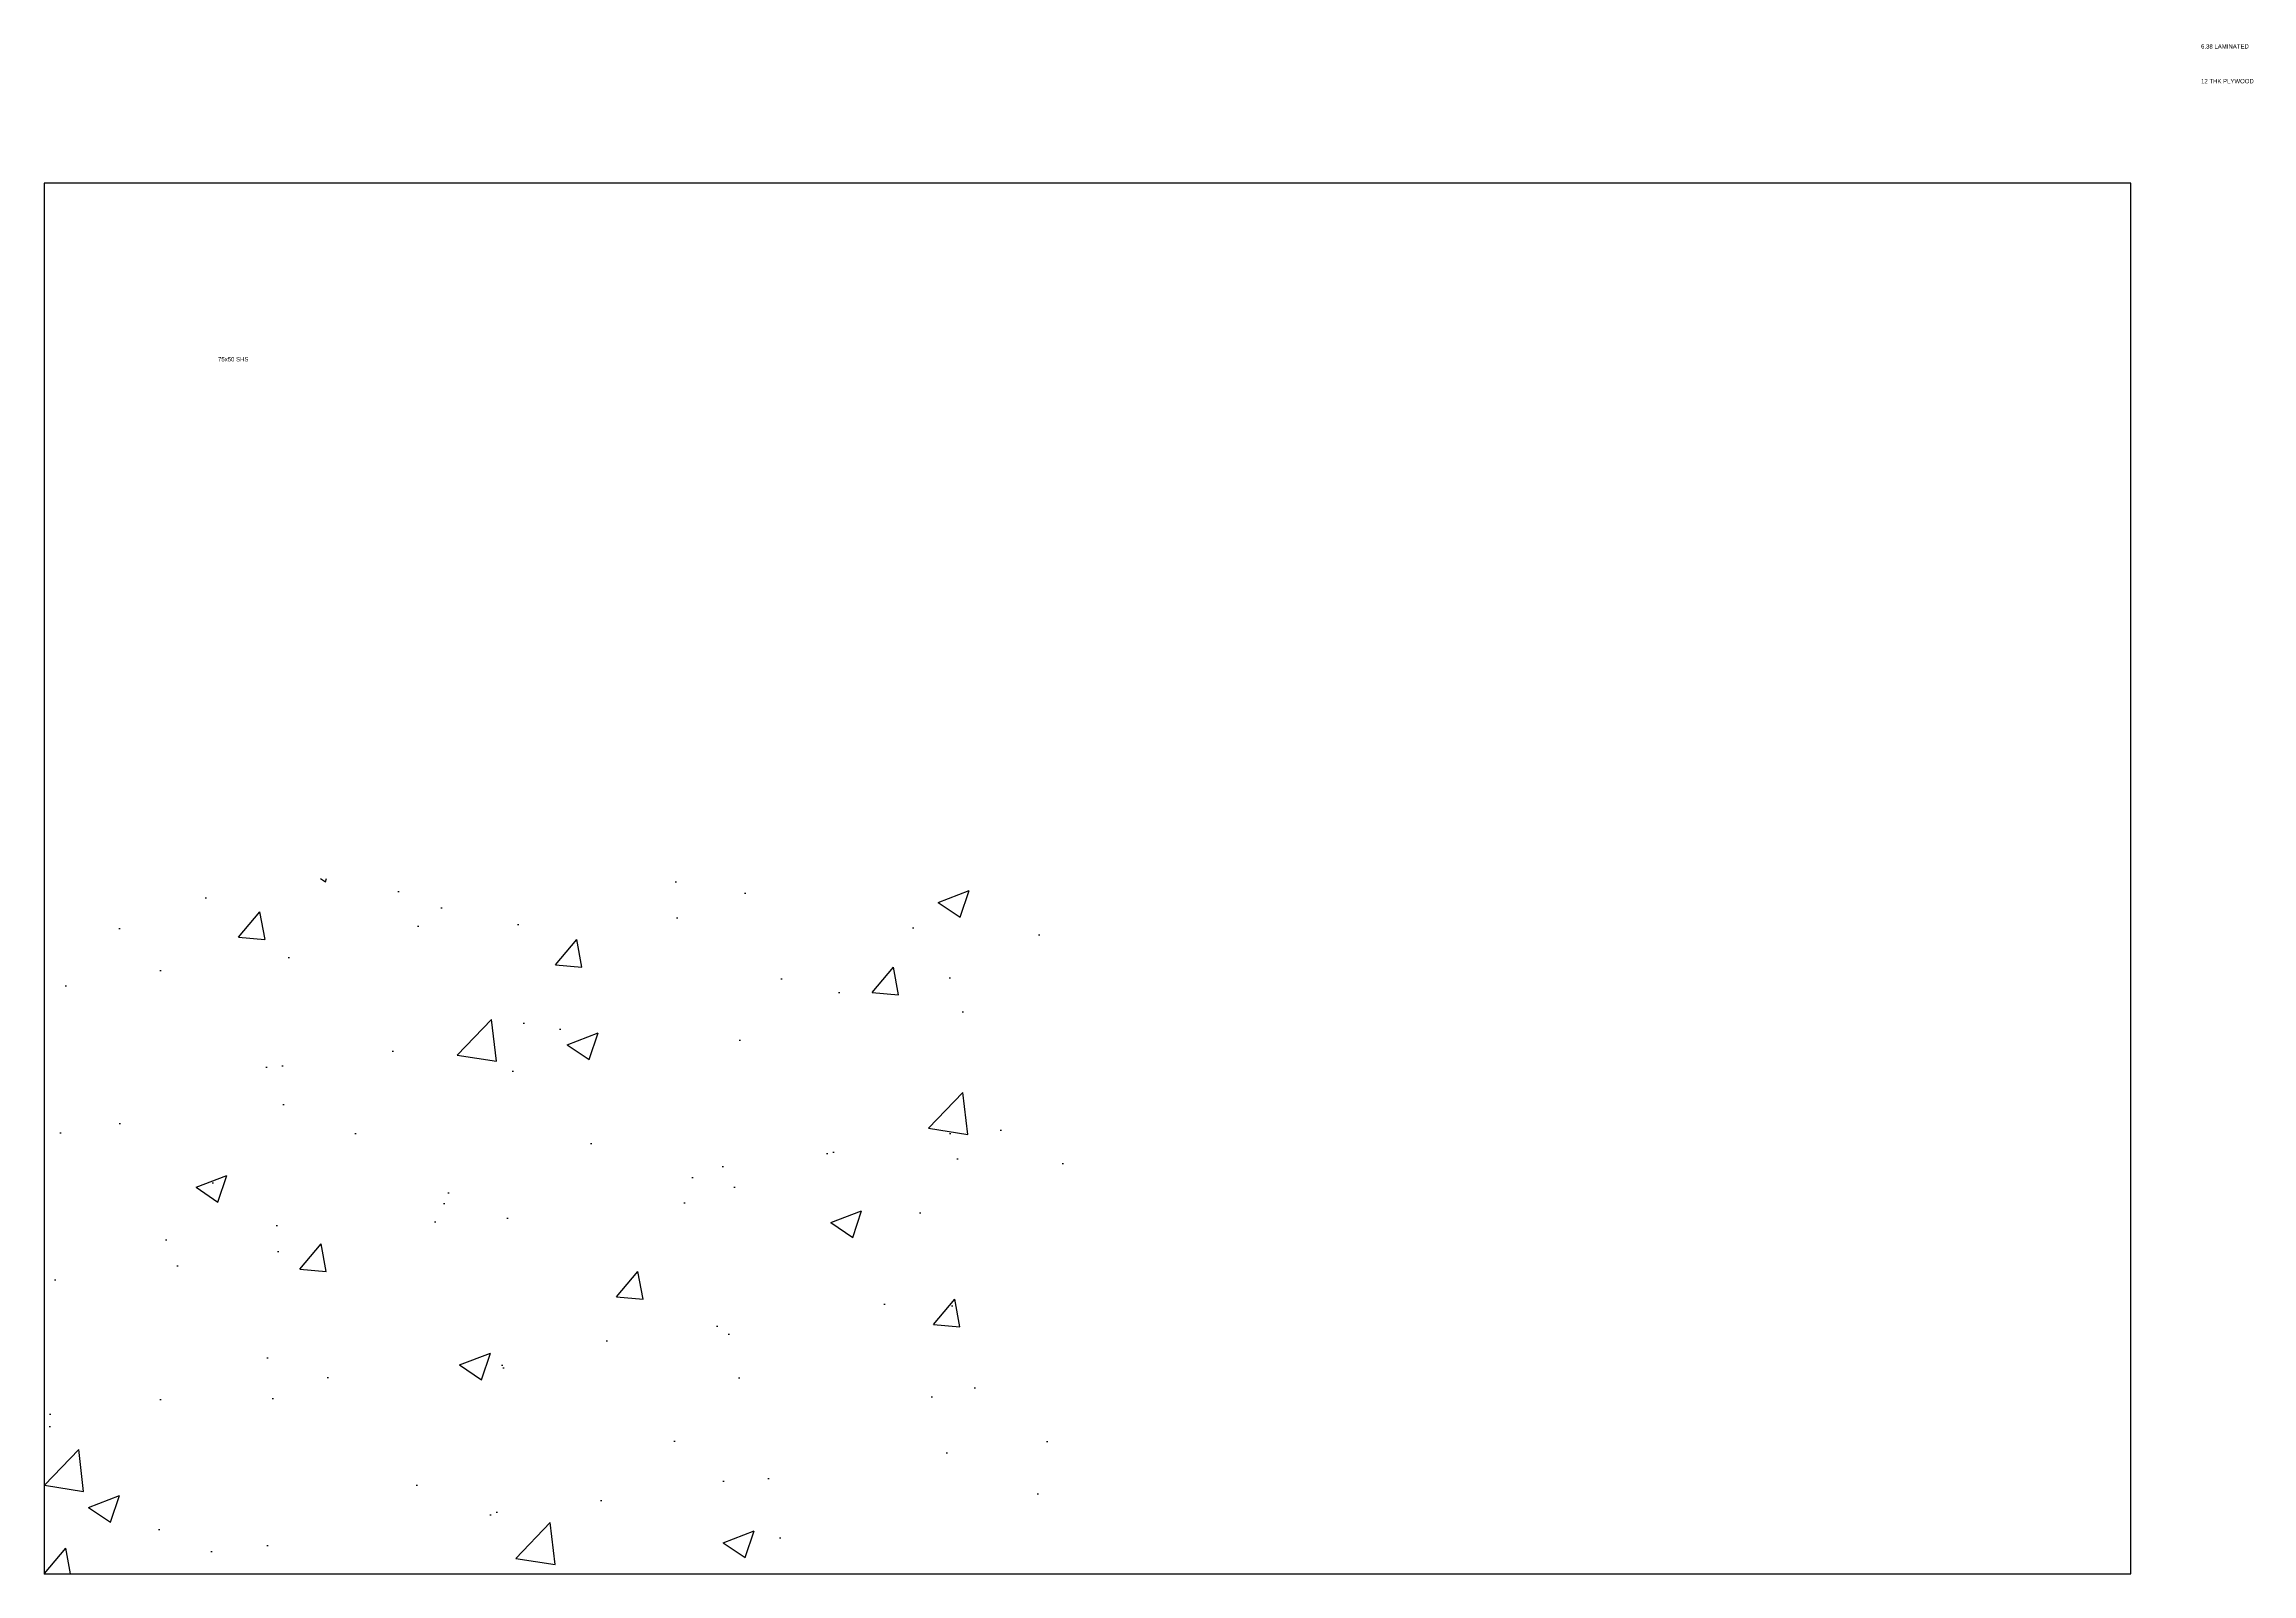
# Model space of a CAD drawing. Header units: metres. Extents: x 0 to 1270, y 0 to 880.
import ezdxf

# ---------------------------------------------------------------- set-up
doc = ezdxf.new("R2010")
doc.units = ezdxf.units.M

msp = doc.modelspace()

# ---------------------------------------------------------------- hatches: boundary and pattern name
at = {"layer": 'A-DETL-CONC'}
h = msp.add_hatch(dxfattribs=at)
h.set_pattern_fill('AR-CONC')
h.paths.add_polyline_path([(0, 0), (600, 0), (600, 400), (0, 400)])

# ---------------------------------------------------------------- linework, layer by layer
msp.add_lwpolyline([(0, 0), (1200, 0), (1200, 800), (0, 800)], close=True, dxfattribs=at)
at = {"layer": 'A-DETL-STEL'}
msp.add_line((0, 0), (100, 0), dxfattribs=at)

# ---------------------------------------------------------------- texts
at = {"layer": 'A-DETL-ANNO', "char_height": 2.5, "attachment_point": 1}
for s, insert in [('6.38 LAMINATED', (1240.5, 880)), ('12 THK PLYWOOD', (1240.5, 860)), ('75x50 SHS', (100, 700))]:
    msp.add_mtext(s, dxfattribs=dict(at, insert=insert))

doc.saveas('drawing.dxf')
